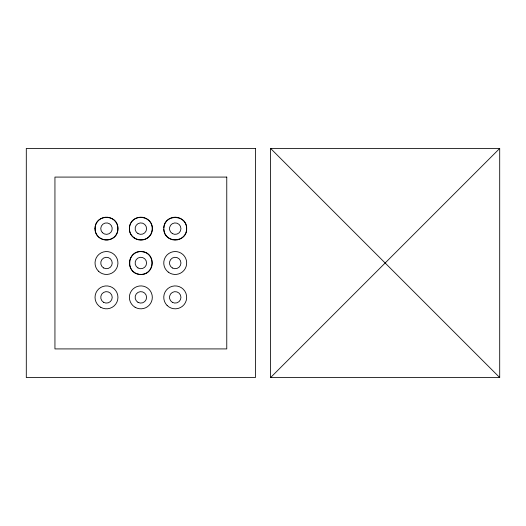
<?xml version="1.0" encoding="UTF-8"?>
<svg xmlns="http://www.w3.org/2000/svg" width="526" height="526" viewBox="0 0 526 526"><rect width="100%" height="100%" fill="white"/><g stroke="black" fill="none" stroke-linecap="round" stroke-linejoin="round"><path stroke-width="0.79" d="M270.594 377.556L499.7 148.444L499.7 377.556L270.594 377.556L270.594 148.444L499.7 148.444M140.278 274.348C154.946 275.953 156.183 251.533 141.428 251.652C127.424 250.12 125.214 273.007 139.226 274.342M270.594 148.444L499.7 377.556M163.856 227.962C163.921 213.694 187.223 214.306 186.671 228.554C187.427 242.802 164.119 243.729 163.869 229.454M129.462 227.456C127.746 242.243 150.896 244.636 152.251 229.816C153.96 215.029 130.81 212.629 129.462 227.456M95.055 228.462C94.555 243.341 117.962 243.702 117.916 228.81C118.422 213.924 95.009 213.569 95.055 228.462M255.406 148.444L26.3 148.444L26.3 377.556L255.406 377.556L255.406 148.444M226.765 177.084L54.941 177.084L54.941 348.916L226.765 348.916L226.765 177.084M172.357 233.597A5.727 5.727 0 0 0 180.944 228.632A5.727 5.727 0 0 0 172.357 223.675A5.727 5.727 0 0 0 172.357 233.597M102.439 232.683A5.727 5.727 0 0 0 112.018 230.118A5.727 5.727 0 0 0 105.003 223.103A5.727 5.727 0 0 0 102.439 232.683M137.99 233.597A5.727 5.727 0 0 0 146.583 228.632A5.727 5.727 0 0 0 137.99 223.675A5.727 5.727 0 0 0 137.99 233.597M172.357 302.325A5.727 5.727 0 0 0 180.944 297.368A5.727 5.727 0 0 0 172.357 292.403A5.727 5.727 0 0 0 172.357 302.325M137.99 302.325A5.727 5.727 0 0 0 146.583 297.368A5.727 5.727 0 0 0 137.99 292.403A5.727 5.727 0 0 0 137.99 302.325M103.622 302.325A5.727 5.727 0 0 0 112.216 297.368A5.727 5.727 0 0 0 103.622 292.403A5.727 5.727 0 0 0 103.622 302.325M137.99 267.958A5.727 5.727 0 0 0 146.583 263A5.727 5.727 0 0 0 137.99 258.042A5.727 5.727 0 0 0 137.99 267.958M103.622 267.958A5.727 5.727 0 0 0 112.216 263A5.727 5.727 0 0 0 103.622 258.042A5.727 5.727 0 0 0 103.622 267.958M172.357 267.958A5.727 5.727 0 0 0 180.944 263A5.727 5.727 0 0 0 172.357 258.042A5.727 5.727 0 0 0 172.357 267.958M135.123 307.289A11.454 11.454 0 0 0 152.31 297.368A11.454 11.454 0 0 0 135.123 287.446A11.454 11.454 0 0 0 135.123 307.289M100.762 307.289A11.454 11.454 0 0 0 117.942 297.368A11.454 11.454 0 0 0 100.762 287.446A11.454 11.454 0 0 0 100.762 307.289M98.493 271.206A11.454 11.454 0 0 0 117.587 265.821A11.454 11.454 0 0 0 103.379 251.974A11.454 11.454 0 0 0 98.493 271.206M167.117 305.468A11.454 11.454 0 0 0 186.283 300.333A11.454 11.454 0 0 0 172.252 286.302A11.454 11.454 0 0 0 167.117 305.468M168.241 272.087A11.454 11.454 0 0 0 186.579 264.499A11.454 11.454 0 0 0 170.838 252.414A11.454 11.454 0 0 0 168.241 272.087M100.762 238.554A11.454 11.454 0 0 0 117.942 228.632A11.454 11.454 0 0 0 100.762 218.711A11.454 11.454 0 0 0 100.762 238.554M133.098 271.429A11.454 11.454 0 0 0 152.034 265.498A11.454 11.454 0 0 0 137.431 252.066A11.454 11.454 0 0 0 133.098 271.429M168.3 237.765A11.454 11.454 0 0 0 186.585 230.059A11.454 11.454 0 0 0 170.772 218.08A11.454 11.454 0 0 0 168.3 237.765M134.137 237.91A11.454 11.454 0 0 0 152.251 229.816A11.454 11.454 0 0 0 136.175 218.178A11.454 11.454 0 0 0 134.137 237.91"/></g></svg>
